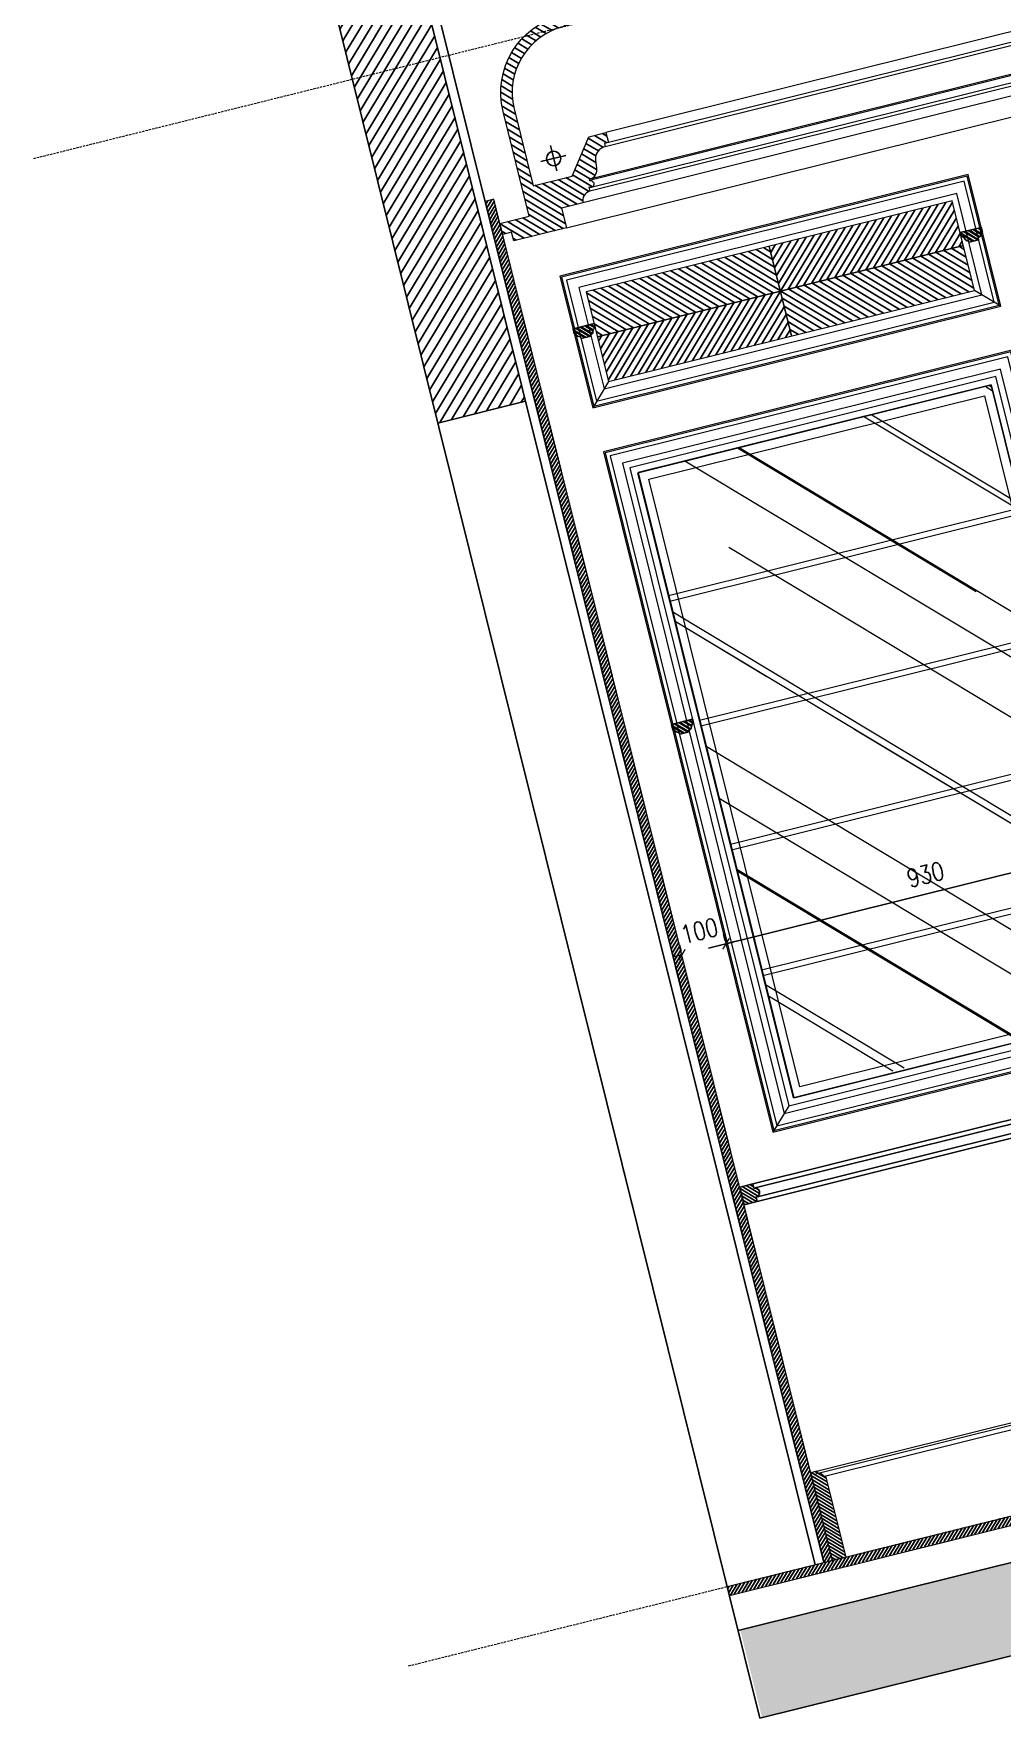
# Model space of a CAD drawing. Header units: inches. Extents: x 252212 to 296477, y 417293 to 492071.
# Drawn here: x 265758 to 267899, y 471504 to 475227 of the extents above; entities that cross this region are included whole.
import ezdxf

# ---------------------------------------------------------------- set-up
doc = ezdxf.new("R2010")
doc.units = ezdxf.units.IN
doc.header["$MEASUREMENT"] = 0
doc.linetypes.add('DASHED', pattern=[0.75, 0.5, -0.25])
doc.linetypes.add('HIDDEN', pattern=[0.375, 0.25, -0.125])
for name, color, linetype in [('8', 8, 'Continuous'), ('A-Hidden', 8, 'HIDDEN'), ('gypsum', 31, 'Continuous'), ('Layer1', 1, 'Continuous'), ('Layer2', 2, 'Continuous'), ('Layer3', 7, 'Continuous'), ('Layer6', 6, 'Continuous'), ('Layer7', 8, 'Continuous'), ('LIGHT', 130, 'Continuous'), ('MARBLE HATCH', 251, 'Continuous'), ('TEXT 2', 1, 'Continuous'), ('WOOD LINES', 35, 'Continuous')]:
    doc.layers.add(name, color=color, linetype=linetype)
for name, color, linetype, lineweight in [('A-Dim-ID', 9, 'Continuous', 20), ('CQ Marble', 6, 'Continuous', 0), ('Glass', 4, 'Continuous', 0), ('GRC', 41, 'Continuous', 0), ('Marble', 6, 'Continuous', 0)]:
    doc.layers.add(name, color=color, linetype=linetype, lineweight=lineweight)
doc.styles.add('ST9', font='romans.shx', dxfattribs={"width": 0.8})
doc.dimstyles.new('DIM-20', dxfattribs={"dimscale": 1000, "dimtxt": 0.044, "dimasz": 0.035, "dimexe": 0.022, "dimexo": 0.022, "dimgap": 0.022, "dimtad": 1, "dimdec": 0, "dimzin": 0, "dimdsep": 46, "dimtxsty": 'ST9', "dimblk1": 'ARCHTICK', "dimblk2": 'ARCHTICK', "dimsah": 1, "dimcen": 0.08800000000000001, "dimdle": 0.04, "dimclrd": 256, "dimclre": 256, "dimclrt": 3, "dimadec": 0, "dimazin": 0, "dimtfac": 1, "dimtdec": 0, "dimtix": 1, "dimtofl": 0, "dimtmove": 1, "dimatfit": 3, "dimldrblk": 'CLOSED', "dimfxl": 1, "dimtolj": 1, "dimtzin": 0, "dimarcsym": 0})
pattern_1 = [(148.9714232829857, (254227.2150589791, 418141.640401055), (-6.443319121378967, -10.71137893550929), [])]
pattern_2 = [(58.97142328298568, (254227.2150589791, 418141.640401055), (-10.71137893550929, 6.443319121378966), [])]

# ---------------------------------------------------------------- blocks, each defined once
blk = doc.blocks.new('GF-11_SEC B')
at = {"layer": 'Layer7', "ltscale": 300}
h = blk.add_hatch(dxfattribs=at)
h.set_pattern_fill('AR-CONC', color=256, scale=10, style=0)
h.set_pattern_definition([(130, (22218.07077356131, 5882.543986641489), (-71.72601826007534, -6.27521349825951), [7.5, -82.5]), (185, (22218.07077356131, 5882.543986641489), (13.8751333613, 75.21921337000119), [6, -66]), (79.5486, (22212.09360556132, 5882.021052641487), (-57.85093817140214, 68.94395420609536), [6.374018999999998, -70.11421119999997]), (133.8157999999999, (22218.07077356131, 5902.543986641489), (-106.7241048625644, -16.5519014329018), [11.24999999999998, -123.7499999999999]), (83.3644, (22209.17709906132, 5901.164655941489), (-93.46627055487032, 97.41178709004416), [9.561028799999992, -105.1712999999999]), (188.8158, (22218.07077356131, 5902.543986641489), (-93.46619451336271, 97.41186009253248), [8.999999999999998, -98.99999999999999]), (159, (22208.07077356131, 5897.543986641489), (-59.69070521184615, -40.26188906653388), [7.5, -82.5]), (214, (22208.07077356131, 5897.543986641489), (-24.33153319215817, 72.5150045046853), [5.999999999999999, -65.99999999999999]), (108.5485999999999, (22203.09655026131, 5894.188826041489), (-84.02226285814899, 32.25304967099524), [6.374018999999998, -70.11421119999999]), (142.5, (22218.07077356131, 5882.543986641489), (-1.215985531729064, 33.28938538313115), [0, -65.19999999999999, 0, -67, 0, -66.25]), (172.5, (22218.07077356131, 5882.543986641489), (-26.30695374421486, 39.44117118823604), [0, -38.2, 0, -63.7, 0, -25.25]), (212.5, (22240.37077356131, 5882.543986641489), (-53.3822436172409, -2.255487173437975), [0, -25, 0, -77.99999999999999, 0, -103.5]), (222.5, (22250.37077356132, 5882.543986641489), (-58.31861693423861, 10.01049823323177), [0, -32.5, 0, -51.79999999999999, 0, -73.5])])
h.paths.add_polyline_path([(18072.8079746741, 2028.184395076765), (18072.80797467427, 1778.184395076707), (22068.07078835386, 1778.184395076765), (22068.0707883538, 2028.184395076765)])
h.paths.add_polyline_path([(18072.80797467427, -2471.815604923293), (18072.80797467427, -2671.815604923293), (22068.07078835391, -2671.815604923293), (22068.07078835391, -2471.815604923235)])
at = {"layer": 'Layer7'}
h = blk.add_hatch(dxfattribs=at)
h.set_pattern_fill('ANSI31,_O', color=8, scale=150)
h.set_pattern_definition([(135, (32041.4892508647, -51.14820939715719), (13.25825214724776, 13.25825214724776), [])])
h.paths.add_polyline_path([(22072.8265010569, 1778.184395076649), (21872.82648626436, 1778.184395076649), (21872.8264862643, 278.1843950767652), (22072.8265010569, 278.184395076707)])
at = {"layer": 'CQ Marble'}
for p, q in [((22072.82650105678, -2371.815604942618), (18422.80869193404, -2371.815604942676)), ((22072.82650105678, -2391.815604923409), (18422.80869193398, -2391.815604923468))]:
    blk.add_line(p, q, dxfattribs=at)
at = {"layer": 'Layer1'}
blk.add_line((21852.82648626436, 1778.184395076765), (21852.8264862643, -2371.815604923235), dxfattribs=at)
at = {"layer": 'Layer3'}
for p, q in [((22072.82650105684, 2028.184395076823), (22072.8265010569, -2671.815604923293)), ((21872.82648626436, 1778.184395076649), (21872.82648626436, -2371.815604923351)), ((22072.8265010569, 278.184395076707), (21872.8264862643, 278.1843950767652, -2.271116000002334e-09)), ((22072.82650105678, -2471.815604923351), (18072.80797467427, -2471.815604923293)), ((22072.82650105684, -2671.815604923293), (18072.80797467427, -2671.815604923293))]:
    blk.add_line(p, q, dxfattribs=at)
blk = doc.blocks.new('L1')
at = {"layer": 'LIGHT', "elevation": 3.648573589799419e-06}
for points in [[(-58.16092766117072, 76.66339870879892), (-58.16092766117072, 19.49658948095748)], [(-58.16092766122892, 76.66339870856609), (-58.16092766128713, 19.49658948078286)], [(-29.19216362002771, 47.41520166554255), (-85.49162586161401, 47.41520166554255)], [(-29.19216362008592, 47.41520166536793), (-85.49162586173043, 47.41520166536793)]]:
    blk.add_lwpolyline(points, dxfattribs=at)
at = {"layer": 'LIGHT'}
for centre, radius in [((-58.16092766122892, 47.41520166560076, 3.648573589799419e-06), 15.87653305614366), ((-58.16092766128713, 47.41520166542614, 3.648573589799419e-06), 15.87653305614367)]:
    blk.add_circle(centre, radius, dxfattribs=at)
blk = doc.blocks.new('SECTION A AND B CEILING')
at = {"layer": '8'}
h = blk.add_hatch(dxfattribs=at)
h.set_pattern_fill('ANSI31', color=256, scale=100, style=0)
h.set_pattern_definition([(45, (0, 0), (-8.838834764831843, 8.838834764831843), [])])
edge = h.paths.add_edge_path()
edge.add_line((113691.1493651548, 11126.91300424462), (116053.4967238371, 11126.91300424463))
edge.add_arc((116053.4967238372, 10976.91300424462), 149.9999999999282, -1.1937117960769683e-12, 90.0000000000203, ccw=False)
edge.add_line((116203.4967238371, 10976.91300424468), (116203.496723837, 10801.91300424278))
edge.add_line((116203.496723837, 10801.9130042427), (116114.9967238365, 10801.91300424276))
edge.add_line((116114.9967238365, 10801.91300424282), (116058.3903619259, 10876.91300424282))
edge.add_line((116058.3903619258, 10876.91300424293), (116019.3185105588, 10876.91300424475))
edge.add_line((116019.3185105589, 10876.91300424468), (116019.3185105587, 10854.41300424285))
edge.add_line((116019.3185105587, 10854.41300424282), (116028.3185105587, 10854.41300424279))
edge.add_line((116028.3185105588, 10854.41300424282), (116028.3185105588, 10846.91300424279))
edge.add_arc((116029.2070495836, 10818.97687920788), 27.95025194104063, 29.519025341437327, 91.82174081902218, ccw=False)
edge.add_arc((116021.0670750178, 10817.33650202246), 35.93479784850182, 6.527251481805308, 25.396680804794073, ccw=False)
edge.add_arc((115725.4759079433, 10783.27314875694), 333.482178663346, 4.751447810958609, 6.5686573676051125, ccw=False)
edge.add_arc((116110.9731967425, 10816.63756155031), 53.47024035356978, 186.1635720953731, 202.8448179783845)
edge.add_arc((116077.9926322007, 10803.74599041138), 18.09530210372783, -154.2285071236143, -83.16902979887092)
edge.add_line((116080.1448997484, 10785.77914030827), (116080.1448997484, 10782.77914030826))
edge.add_arc((116080.1448997484, 10774.97963166016), 7.79950864814153, 89.999999999499, 308.4673023854108)
edge.add_line((116084.9967238364, 10768.87290273432), (116084.9967238365, 10759.87290273446))
edge.add_arc((116084.9967238365, 10738.87290273444), 21.00000000006958, 5.491074261954054e-11, 90.0000000000548, ccw=False)
edge.add_line((116105.9967238365, 10738.87290273438), (116154.9967238364, 10738.8729027344))
edge.add_line((116154.9967238365, 10738.87290273444), (116154.9967238366, 10693.87376103482))
edge.add_line((116154.9967238365, 10693.8737610348), (116275.0047884419, 10693.87382241754))
edge.add_line((116275.0047884419, 10693.87382241758), (116275.0047769621, 10713.87383389736))
edge.add_line((116275.0047769622, 10713.87383389735), (116295.0047383233, 10713.87383389743))
edge.add_line((116295.0047383234, 10713.87383389735), (116295.0047289171, 10738.87385082859))
edge.add_line((116295.004728917, 10738.87385082868), (116228.4967302596, 10738.87384837997))
edge.add_line((116228.4967302596, 10738.87384837994), (116228.4967238369, 10976.91300424466))
edge.add_arc((116053.496723837, 10976.91300424479), 174.999999999982, -2.661488157448671e-11, 89.99999999996881)
edge.add_line((116053.496723837, 11151.91300424474), (113691.1493651548, 11151.91300424462))
edge.add_line((113691.1493651548, 11151.91300424456), (113166.4938635723, 11151.91300387654))
edge.add_arc((113166.4938635723, 10976.91300387651), 175.0000000000809, 90.00000000000107, 180.0000000000011)
edge.add_line((112991.4938635722, 10976.91300387646), (112991.4938571496, 10738.87384801183))
edge.add_line((112991.4938571496, 10738.87384801178), (112924.9862361397, 10738.87385046039))
edge.add_line((112924.9862361396, 10738.87385046046), (112924.9862267333, 10713.87383352914))
edge.add_line((112924.9862267333, 10713.87383352919), (112944.9861880946, 10713.87383352931))
edge.add_line((112944.9861880946, 10713.87383352924), (112944.9861766146, 10693.87382204939))
edge.add_line((112944.9861766146, 10693.8738220493), (113064.9938635729, 10693.87376066643))
edge.add_line((113064.9938635729, 10693.87376066647), (113064.9938635729, 10738.87290236624))
edge.add_line((113064.9938635729, 10738.87290236627), (113113.9938635728, 10738.87290236617))
edge.add_arc((113134.9938635728, 10738.87290236616), 20.99999999999904, 90.00000000017059, 180.0000000001706, ccw=False)
edge.add_line((113134.9938635728, 10759.87290236616), (113134.9938635728, 10768.87290236603))
edge.add_arc((113139.8456876609, 10774.97963129182), 7.799508648237652, -128.4673023860859, 90.0000000005354)
edge.add_line((113139.8456876609, 10782.77913993999), (113139.8456876609, 10785.77913994001))
edge.add_arc((113141.9979552086, 10803.74599004327), 18.0953021037371, -96.83097020117899, -25.77149287642497)
edge.add_arc((113109.0173906665, 10816.63756118226), 53.47024035371815, -22.84481797846451, -6.163572095457504)
edge.add_arc((113494.5146794609, 10783.27314839012), 333.4821786582708, 173.4313426325419, 175.2485521891882, ccw=False)
edge.add_arc((113198.9235123915, 10817.33650165389), 35.93479784879082, 154.6033191948509, 173.4727485178063, ccw=False)
edge.add_arc((113190.7835378258, 10818.97687883966), 27.95025194105067, 88.17825918117433, 150.4809746587671, ccw=False)
edge.add_line((113191.6720768505, 10846.91300387471), (113191.6720768506, 10854.41300387462))
edge.add_line((113191.6720768505, 10854.41300387459), (113200.6720768505, 10854.41300387461))
edge.add_line((113200.6720768506, 10854.41300387448), (113200.6720768506, 10876.91300387634))
edge.add_line((113200.6720768505, 10876.91300387646), (113161.6002254834, 10876.9130038746))
edge.add_line((113161.6002254835, 10876.91300387459), (113104.9938635727, 10801.91300387463))
edge.add_line((113104.9938635727, 10801.91300387454), (113016.4938635721, 10801.91300387445))
edge.add_line((113016.4938635721, 10801.91300387459), (113016.4938635722, 10976.91300387655))
edge.add_arc((113166.4938635721, 10976.91300387646), 149.9999999999422, 89.99999999997732, 179.9999999999988, ccw=False)
edge.add_line((113166.4938635723, 11126.91300387646), (113691.1493651549, 11126.91300424462))
at = {"layer": 'gypsum', "lineweight": 0, "ltscale": 5}
blk.add_lwpolyline([(113691.1493651548, 11126.91300424462), (116053.4967238371, 11126.91300424456, -0.4142135623730951), (116203.4967238371, 10976.91300424468), (116203.496723837, 10801.9130042427), (116203.496723837, 10801.9130042427), (116114.9967238365, 10801.91300424282), (116058.3903619258, 10876.91300424293), (116019.3185105589, 10876.91300424468), (116019.3185105587, 10854.41300424282), (116028.3185105588, 10854.41300424282), (116028.3185105587, 10846.9130042427, -0.2787474963378631), (116053.5291390311, 10832.74831880128, -0.0825199636140567), (116056.7689399372, 10821.421417896, -0.0079292386621575), (116057.812044984, 10810.89660804253, 0.0729144724568156), (116061.697175589, 10795.8784589023, 0.3203886580188107), (116080.1448997484, 10785.77914030827), (116080.1448997485, 10782.77914030827, 1.40801218203971), (116084.9967238364, 10768.87290273432), (116084.9967238364, 10759.87290273438, -0.414213562373118), (116105.9967238365, 10738.87290273438), (116154.9967238365, 10738.87290273444), (116154.9967238365, 10693.8737610348), (116275.0047884419, 10693.87382241758), (116275.0047769622, 10713.87383389735), (116295.0047383234, 10713.87383389735), (116295.004728917, 10738.87385082868), (116228.4967302596, 10738.87384837994), (116228.4967238369, 10976.91300424468, 0.4142135623730951), (116053.496723837, 11151.91300424474), (113691.1493651548, 11151.91300424456), (113166.4938635723, 11151.91300387646, 0.4142135623730951), (112991.4938635722, 10976.91300387646), (112991.4938571496, 10738.87384801178), (112924.9862361396, 10738.87385046046), (112924.9862267333, 10713.87383352919), (112944.9861880946, 10713.87383352924), (112944.9861766146, 10693.8738220493), (113064.9938635729, 10693.87376066647), (113064.9938635729, 10738.87290236627), (113113.9938635729, 10738.8729023661, -0.414213562373118), (113134.9938635728, 10759.87290236616), (113134.9938635729, 10768.8729023661, 1.40801218203971), (113139.8456876609, 10782.77913993999), (113139.8456876608, 10785.77913994016, 0.3203886580188107), (113158.2934118203, 10795.87845853402, 0.0729144724568156), (113162.1785424252, 10810.89660767454, -0.0079292386621575), (113163.2216474719, 10821.42141752772, -0.0825199636140567), (113166.4614483784, 10832.748318433, -0.2787474963378631), (113191.6720768505, 10846.91300387471), (113191.6720768505, 10854.41300387459), (113200.6720768506, 10854.41300387448), (113200.6720768505, 10876.91300387646), (113161.6002254835, 10876.91300387459), (113104.9938635727, 10801.91300387454), (113016.4938635721, 10801.91300387459), (113016.4938635721, 10801.91300387459), (113016.4938635723, 10976.91300387651, -0.4142135623730951), (113166.4938635723, 11126.91300387646)], format="xyb", close=True, dxfattribs=at)
at = {"xscale": -1, "rotation": 359.9999999999999}
blk.add_blockref('L1', (113016.4938635724, 10801.91300387459), dxfattribs=at)
at = {"rotation": 359.9999999999782}
blk.add_blockref('L1', (116203.3529837586, 10801.91300387407), dxfattribs=at)
blk = doc.blocks.new('_ARCHTICK')
at = {"color": 0, "linetype": 'ByBlock', "const_width": 0.15}
blk.add_lwpolyline([(-0.5, -0.5), (0.5, 0.5)], dxfattribs=at)
blk = doc.blocks.new('*D131')
at = {"layer": 'A-Dim-ID', "lineweight": -2, "transparency": 16777216}
for p, q in [((267286.1118818015, 473223.3648912476), (267282.6626327177, 473237.2285269822)), ((267287.9742670229, 473215.8793691299), (267307.3825923433, 473220.7081275892)), ((267190.518008933, 473191.6324172214), (267171.1096836126, 473186.8036587621)), ((267188.6556237118, 473199.1179393386), (267185.2063746278, 473212.9815750738))]:
    blk.add_line(p, q, dxfattribs=at)
at = {"layer": 'Defpoints', "color": 0, "transparency": 16777216}
for p in [(267287.9742670229, 473215.8793691299), (267291.4235161068, 473202.0157333952, -5.760113991500458e-05), (267193.967258017, 473177.7687814862, -5.760113991500458e-05)]:
    blk.add_point(p, dxfattribs=at)
at = {"layer": 'A-Dim-ID', "lineweight": -2, "transparency": 16777216, "xscale": 20, "yscale": 20, "zscale": 20}
for p, rotation in [((267287.9742670229, 473215.8793691299), 193.9714232829857), ((267190.518008933, 473191.6324172214), 13.9714232829857)]:
    blk.add_blockref('_ARCHTICK', p, dxfattribs=dict(at, rotation=rotation))
at = {"layer": 'A-Dim-ID', "color": 3, "transparency": 16777216, "insert": (267229.1057452133, 473244.5133763485), "char_height": 40, "attachment_point": 5, "rotation": 13.97142328298572, "style": 'ST9'}
blk.add_mtext('\\A1;100', dxfattribs=at)
blk = doc.blocks.new('_CLOSED')
at = {"color": 0, "linetype": 'ByBlock'}
for p, q in [((-1, 0.1666666666666666), (0, 0)), ((-1, 0.1666666666666666), (-1, -0.1666666666666666)), ((0, 0), (-1, -0.1666666666666666)), ((0, 0), (-1, 0))]:
    blk.add_line(p, q, dxfattribs=at)
blk = doc.blocks.new('*D132')
at = {"layer": 'A-Dim-ID', "lineweight": -2, "transparency": 16777216}
for p, q in [((267249.1576163823, 473206.2218522111), (268228.9800439585, 473450.0000122378)), ((268191.6007677366, 473434.5652276092), (268184.8517590125, 473461.6916531716)), ((267285.7777737917, 473224.7077782453), (267282.6626327178, 473237.2285269822))]:
    blk.add_line(p, q, dxfattribs=at)
at = {"layer": 'Defpoints', "color": 0, "transparency": 16777216}
for p in [(268190.1633933178, 473440.3424953191), (268196.9124020418, 473413.2160697568, -5.760113991500458e-05), (267291.089408097, 473203.3586203929, -5.760113991500458e-05)]:
    blk.add_point(p, dxfattribs=at)
at = {"layer": 'A-Dim-ID', "lineweight": -2, "transparency": 16777216, "xscale": 20, "yscale": 20, "zscale": 20}
for p, rotation in [((268190.1633933178, 473440.3424953191), 13.9714232829857), ((267287.9742670231, 473215.8793691298), 193.9714232829857)]:
    blk.add_blockref('_ARCHTICK', p, dxfattribs=dict(at, rotation=rotation))
at = {"layer": 'A-Dim-ID', "color": 3, "transparency": 16777216, "insert": (267728.9284374058, 473368.8684153973), "char_height": 40, "attachment_point": 5, "rotation": 13.97142328298572, "style": 'ST9'}
blk.add_mtext('\\A1;930', dxfattribs=at)

msp = doc.modelspace()

# ---------------------------------------------------------------- hatches: boundary and pattern name
at = {"layer": '8'}
h = msp.add_hatch(dxfattribs=at)
h.set_pattern_fill('ANSI31', color=256, scale=50, angle=13.97142328298568, style=0)
h.set_pattern_definition([(148.9714232829857, (286336.4700380499, 484771.8519320756), (3.221659560689482, 5.355689467754647), [])])
edge = h.paths.add_edge_path()
edge.add_line((267349.8223639134, 472675.5927836596), (267347.4079846839, 472685.2969463198))
edge.add_line((267347.4079846839, 472685.2969463198), (267318.2954966543, 472678.0538086186))
edge.add_line((267318.2954966543, 472678.0538086186), (267327.9530136826, 472639.2371577462))
edge.add_line((267327.9530136826, 472639.2371577462), (267357.0655016631, 472646.4802954353))
edge.add_line((267357.0655016631, 472646.4802954353), (267354.6511223728, 472656.1844583393))
edge.add_arc((267352.3006609771, 472665.850171888), 9.947395999813782, 283.6676238623921, 374.2752227042051)
edge.add_arc((267352.1369089762, 472665.7226565995), 10.13787586382441, 14.74544553243339, 103.1974010334805)
at = {"layer": 'Glass', "lineweight": 0}
h = msp.add_hatch(dxfattribs=at)
h.set_pattern_fill('AR-RROOF', color=256, scale=300, angle=58.97142328298568)
h.set_pattern_definition([(148.9714232829857, (291611.9351397812, 475349.5095498757), (-410.9211488817957, 597.2803440610326), [4500, -600, 1500, -300]), (148.9714232829857, (291347.3477536162, 475683.7168434562), (462.7438408066397, 187.2675567083616), [900, -99, 1800, -225]), (148.9714232829857, (291614.8423026309, 475645.3415096165), (-1233.171519679786, 976.3651996310846), [2400, -420, 1200, -300])])
h.paths.add_polyline_path([(267436.3263063895, 472880.5417410096), (267093.8171707436, 474257.1955482233), (267874.3374741255, 474448.811233565), (268216.8466097713, 473072.1574263516)])
at = {"layer": 'Layer7'}
h = msp.add_hatch(dxfattribs=at)
h.set_pattern_fill('ANSI31', color=256, scale=50, angle=13.97142328298568, style=0)
h.set_pattern_definition([(58.97142328298569, (263322.8597839607, 473252.2052574802), (-5.355689467754646, 3.221659560689482), [])])
h.paths.add_polyline_path([(267504.1094058947, 471848.3712239904), (267523.5177312151, 471853.1999824498), (266775.0601700101, 474861.4904071432), (266755.6518446898, 474856.6616486839)])
h = msp.add_hatch(dxfattribs=at)
h.set_pattern_fill('ANSI31', color=256, scale=50, style=0)
h.set_pattern_definition([(58.97142328298568, (251864.5371678549, 417553.8101444453), (-5.355689467754647, 3.221659560689483), [])])
h.paths.add_polyline_path([(267290.6178130159, 471795.2548773664), (270832.6544662465, 472676.5075959917), (270837.4832247012, 472657.0992706899), (267295.4465714706, 471775.8465520646)])
h = msp.add_hatch(dxfattribs=at)
h.set_pattern_fill('ANSI31', color=256, scale=50, angle=13.97142328298568, style=0)
h.set_pattern_definition([(148.9714232829857, (329670.6845148525, 504690.6908904536), (3.221659560689482, 5.355689467754646), [])])
edge = h.paths.add_edge_path()
edge.add_line((267475.2291571251, 472047.2830292656), (267489.7854011154, 472050.9045981101))
edge.add_line((267489.7854011154, 472050.9045981101), (267490.9925907301, 472046.0525167799))
edge.add_arc((267493.4069699597, 472036.3483541197), 10.00000000002447, 13.971423283100819, 103.97142328253398, ccw=False)
edge.add_line((267503.11113262, 472038.7627333494), (267507.9632139502, 472039.9699229643))
edge.add_line((267507.9632139502, 472039.9699229643), (267552.6292296991, 471860.4429137508))
edge.add_line((267552.6292296991, 471860.4429137508), (267523.5167417184, 471853.1997760619))
edge.add_line((267523.5167417184, 471853.1997760619), (267475.2291571251, 472047.2830292655))
at = {"layer": 'MARBLE HATCH', "lineweight": 0}
h = msp.add_hatch(dxfattribs=at)
h.set_pattern_fill('ANSI32', color=256, scale=20, angle=103.9714232829857)
h.set_pattern_definition([(148.9714232829857, (395603.2572440523, 471018.7667037306), (-3.865991472827379, -6.426827361305575), []), (148.9714232829857, (395602.4036320909, 471022.1976433363), (-3.865991472827379, -6.426827361305575), [])])
edge = h.paths.add_edge_path()
edge.add_arc((267843.1818964406, 474785.2699391257), 9.00000000000091, -31.02857671246007, 13.97142328402824)
edge.add_line((267851.9156428347, 474787.4428804325), (267854.8268916328, 474788.1671942014))
edge.add_line((267854.8268916328, 474788.1671942014), (267852.0503555186, 474799.3269812606))
edge.add_line((267852.0503555186, 474799.3269812607), (267805.4703747497, 474787.7379609583))
edge.add_line((267805.4703747497, 474787.7379609583), (267807.5716588851, 474779.2922276637))
edge.add_arc((267808.1126433327, 474779.4204360818), 0.5559690378092007, 193.3326061861338, 281.3173399390256)
edge.add_arc((267808.0267228762, 474770.4943395285), 8.38320698518358, 23.54011061239339, 88.66696091070912, ccw=False)
edge.add_arc((267821.8624985945, 474776.3787917791), 6.652654768867354, 202.4106704151721, 286.8608443149576)
edge.add_line((267823.7920894251, 474770.0121211656), (267824.4711335834, 474767.2828254175))
edge.add_arc((267825.0169927331, 474767.4186342492), 0.5625000000000001, 193.9714232829832, 283.9714232829832)
edge.add_line((267825.1528015648, 474766.8727750995), (267845.895449251, 474772.033510703))
edge.add_arc((267845.7596404193, 474772.5793698526), 0.5625000000000001, -76.02857671701686, 13.97142328298314)
edge.add_line((267846.305499569, 474772.7151786842), (267845.3548377473, 474776.5361927317))
edge.add_arc((267838.1521565458, 474792.0743374847), 17.12637027672544, -65.12999731569413, -41.92715611628324)
h = msp.add_hatch(dxfattribs=at)
h.set_pattern_fill('ANSI32', color=256, scale=20, angle=103.9714232829857)
h.set_pattern_definition([(148.9714232829857, (395569.0118927207, 471010.2465192823), (-3.865991472827379, -6.426827361305575), []), (148.9714232829857, (395568.1582807593, 471013.6774588879), (-3.865991472827379, -6.426827361305575), [])])
edge = h.paths.add_edge_path()
edge.add_arc((266964.2827603141, 474566.6013239803), 9.00000000000091, 553.971423281938, 598.9714232784264, ccw=False)
edge.add_line((266955.54901392, 474564.4283826739), (266952.6377651219, 474563.704068905))
edge.add_line((266952.6377651219, 474563.704068905), (266949.8612290078, 474574.8638559642))
edge.add_line((266949.8612290078, 474574.8638559641), (266996.4412097767, 474586.4528762665))
edge.add_line((266996.4412097767, 474586.4528762665), (266998.5424939121, 474578.007142972))
edge.add_arc((266998.0045026318, 474577.8669040569), 0.5559690378092007, 286.6255066269407, 374.61024037983253, ccw=False)
edge.add_arc((267002.263090811, 474570.021713892), 8.38320698518358, 479.2758856552571, 544.4027359535728)
edge.add_arc((266987.2829537924, 474568.7368158717), 6.652654768867354, 281.0820022510087, 365.5321761507942, ccw=False)
edge.add_line((266988.5616852696, 474562.2082125538), (266989.2407294279, 474559.4789168056))
edge.add_arc((266988.6948702782, 474559.343107974), 0.5625000000000001, 283.97142328298315, 373.97142328298315, ccw=False)
edge.add_line((266988.83067911, 474558.7972488244), (266968.0880314238, 474553.636513221))
edge.add_arc((266967.9522225921, 474554.1823723706), 0.5625000000000001, 553.9714232829832, 643.9714232829832, ccw=False)
edge.add_line((266967.4063634424, 474554.0465635389), (266966.4557016207, 474557.8675775864))
edge.add_arc((266965.5376333484, 474574.9693233891), 17.12637027672544, 609.8700026822495, 633.0728438816604, ccw=False)
h = msp.add_hatch(dxfattribs=at)
h.set_pattern_fill('ANSI32', color=256, scale=20, angle=103.9714232829857)
h.set_pattern_definition([(148.9714232829857, (395786.4922876724, 470136.1232241174), (-3.865991472827379, -6.426827361305575), []), (148.9714232829857, (395785.6386757109, 470139.5541637231), (-3.865991472827379, -6.426827361305575), [])])
edge = h.paths.add_edge_path()
edge.add_arc((267181.7631552656, 473692.4780288148), 9.000000000000908, 553.9714232819616, 598.97142327845, ccw=False)
edge.add_line((267173.0294088714, 473690.3050875083), (267170.1181600734, 473689.5807737394))
edge.add_line((267170.1181600734, 473689.5807737394), (267167.3416239592, 473700.7405607986))
edge.add_line((267167.3416239593, 473700.7405607986), (267213.9216047282, 473712.329581101))
edge.add_line((267213.9216047281, 473712.329581101), (267216.0228888635, 473703.8838478064))
edge.add_arc((267215.4848975833, 473703.7436088914), 0.5559690378092006, 286.62550662696424, 374.61024037985607, ccw=False)
edge.add_arc((267219.7434857625, 473695.8984187265), 8.383206985183579, 479.2758856552808, 544.4027359535964)
edge.add_arc((267204.7633487439, 473694.6135207062), 6.652654768867352, 281.08200225103224, 365.53217615081775, ccw=False)
edge.add_line((267206.0420802211, 473688.0849173883), (267206.7211243794, 473685.3556216402))
edge.add_arc((267206.1752652297, 473685.2198128085), 0.5625, 283.9714232830067, 373.9714232830067, ccw=False)
edge.add_line((267206.3110740614, 473684.6739536587), (267185.5684263753, 473679.5132180553))
edge.add_arc((267185.4326175436, 473680.059077205), 0.5625, 553.9714232830067, 643.9714232830067, ccw=False)
edge.add_line((267184.886758394, 473679.9232683734), (267183.9360965723, 473683.7442824209))
edge.add_arc((267183.0180282999, 473700.8460282236), 17.12637027672543, 609.870002682273, 633.0728438816839, ccw=False)
at = {"layer": 'WOOD LINES'}
h = msp.add_hatch(dxfattribs=at)
h.set_pattern_fill('ANSI31', color=256, scale=100, style=0)
h.set_pattern_definition(pattern_2)
h.paths.add_polyline_path([(267383.49595305, 474757.2720990698), (267788.0105255133, 474857.9146346858), (267812.6392587936, 474758.9238750889), (267408.1246861485, 474658.2813347278)])
h = msp.add_hatch(dxfattribs=at)
h.set_pattern_fill('ANSI31', color=256, scale=100, angle=90, style=0)
h.set_pattern_definition(pattern_1)
h.paths.add_polyline_path([(266978.9813805933, 474656.6295634556), (267383.49595305, 474757.2720990699), (267408.1246861486, 474658.2813347278), (267003.610116076, 474557.6387950068)])
h = msp.add_hatch(dxfattribs=at)
h.set_pattern_fill('ANSI31', color=256, scale=100, angle=90, style=0)
h.set_pattern_definition(pattern_1)
h.paths.add_polyline_path([(267408.1246861485, 474658.2813347278), (267812.6392588, 474758.9238750905), (267837.2679920803, 474659.9331154937), (267432.7534170446, 474559.2905792378)])
h = msp.add_hatch(dxfattribs=at)
h.set_pattern_fill('ANSI31', color=256, scale=100, style=0)
h.set_pattern_definition(pattern_2)
h.paths.add_polyline_path([(267003.6101160822, 474557.6387950083), (267408.1246861486, 474658.2813347278), (267432.7534170448, 474559.2905792378), (267028.2388471602, 474458.6480442635)])

# ---------------------------------------------------------------- linework, layer by layer
at = {"layer": '8', "color": 6, "lineweight": 0, "ltscale": 5}
for p, q in [((267484.6972395912, 472049.6386721429, -5.713051952758471e-05), (270740.6981403579, 472859.7261801392, -5.713051952758471e-05)), ((267502.8750525148, 472038.7039966399, -5.713051952758471e-05), (270724.9120800114, 472840.3413505059, -5.713051952758471e-05))]:
    msp.add_line(p, q, dxfattribs=at)
at = {"layer": '8', "color": 8, "lineweight": 0, "ltscale": 5}
msp.add_line((267485.9044292949, 472044.7865904554, -5.713051952758471e-05), (270732.2018634421, 472852.4598923958, -5.713051952758471e-05), dxfattribs=at)
at = {"layer": '8', "color": 6, "lineweight": 0, "ltscale": 5, "elevation": -5.713051952758471e-05}
msp.add_lwpolyline([(267504.1094058947, 471848.3712239904), (267523.5177312151, 471853.1999824498), (266775.0601700101, 474861.4904071432), (266755.6518446898, 474856.6616486839)], close=True, dxfattribs=at)
msp.add_lwpolyline([(267475.2291571251, 472047.2830292656), (267489.7854011154, 472050.9045981101), (267490.9925907301, 472046.0525167799, -0.4142135623705378), (267503.11113262, 472038.7627333494), (267507.9632139502, 472039.9699229643), (267552.6292296991, 471860.4429137508), (267523.5167417184, 471853.1997760619), (267475.2291571251, 472047.2830292655)], format="xyb", dxfattribs=at)
at = {"layer": 'A-Hidden', "linetype": 'DASHED', "lineweight": 0, "ltscale": 10}
for p, q in [((265757.5769160406, 474951.534349593, 0.001422925892541478), (272429.6034089659, 476611.5232377031, 0.0001177013647298984)), ((266586.4427578565, 471620.0573166487, -0.0002137997696212346), (273235.2755467737, 473274.2756504938, 0.0005624217394724315))]:
    msp.add_line(p, q, dxfattribs=at)
at = {"layer": 'Glass', "lineweight": 0, "elevation": -5.713051952758471e-05}
for points in [[(267093.2212000286, 474257.0472745944), (267873.7338251015, 474451.2374934165), (268217.4502608961, 473069.7311579792), (267436.9376358232, 472875.540939157)], [(267117.4582838083, 474242.4677077333), (267859.1542582404, 474427.0004096368), (268193.2131771164, 473084.3107248403), (267451.5172026843, 472899.7780229367)]]:
    msp.add_lwpolyline(points, close=True, dxfattribs=at)
at = {"layer": 'Glass', "lineweight": 0}
for points, elevation in [([(267941.4001755303, 474179.2647796713), (267160.8142068383, 473985.0563130822), (267163.7114619139, 473973.4113178901), (267944.2974306059, 474167.619784479), (267941.4001755303, 474179.2647796713)], 0.0003499334459460945), ([(268010.0505314703, 473903.3370328873), (267229.4645627783, 473709.1285662982), (267232.3618178539, 473697.4835711062), (268012.9477865459, 473891.692037695), (268010.0505314703, 473903.3370328873)], 0.0003499334459460945), ([(268078.1384156383, 473629.6700401346), (267297.5524469463, 473435.4615735455), (267300.4497020219, 473423.8165783535), (268081.0356707139, 473618.0250449423), (268078.1384156383, 473629.6700401346)], 0.0003518901773826729), ([(268147.3512433535, 473351.4815393213), (267366.7652746615, 473157.2730727322), (267369.6625297371, 473145.6280775401), (268150.2484984291, 473339.836544129), (268147.3512433535, 473351.4815393213)], 0.0003499334459460945)]:
    msp.add_lwpolyline(points, dxfattribs=dict(at, elevation=elevation))
at = {"layer": 'GRC'}
for p, q in [((269772.5953713058, 475692.842768714, -5.713051952758471e-05), (267022.542763694, 475008.6343392878, -5.713051952758471e-05)), ((269775.5034991609, 475662.6517376308, -5.713051952758471e-05), (267021.0521549892, 474977.348909999, -5.713051952758471e-05)), ((269771.9682093452, 475669.5008056046, -5.713051952758471e-05), (267027.9751169611, 474986.7999733007, -5.713051952758471e-05)), ((269839.5565117461, 475612.4989946065, -5.713051952758471e-05), (266986.2433308107, 474902.5995094732, -5.713051952758471e-05)), ((269838.8321979772, 475615.4102434047, -5.713051952758471e-05), (266989.6962079162, 474906.5500362842, -5.713051952758471e-05)), ((269890.0374347745, 475579.8138166257, -5.713051952758471e-05), (266971.7569310145, 474853.7505716393, -5.713051952758471e-05)), ((269849.7952351838, 475591.4418234021, -5.713051952758471e-05), (266987.0654762186, 474879.199509608, -5.713051952758471e-05)), ((269848.0309950975, 475598.5328688182, -5.713051952758471e-05), (266990.009525147, 474887.461969355, -5.713051952758471e-05)), ((266935.070031762, 474798.251965174, -5.713051952758471e-05), (269933.659069495, 475544.2958373591, -5.713051952758471e-05))]:
    msp.add_line(p, q, dxfattribs=at)
at = {"layer": 'Layer1', "ltscale": 1000, "elevation": -5.713051952758471e-05}
msp.add_lwpolyline([(267245.591737921, 472948.5524585709), (267245.5917379212, 472948.552458571), (267245.5917379214, 472948.5524585711)], close=True, dxfattribs=at)
at = {"layer": 'Layer2'}
for points, elevation in [([(267851.9156428347, 474787.4428804325), (267854.8268916328, 474788.1671942014), (267852.0503555186, 474799.3269812607), (267805.4703747497, 474787.7379609583), (267807.5716588852, 474779.2922276637, 0.4039487428654904), (267808.2217483133, 474778.8752776881, -0.2920740279980925), (267815.7122852487, 474773.8425167006, 0.3861194286995925), (267823.7920894251, 474770.0121211656), (267824.4711335835, 474767.2828254174, 0.4142135623730951), (267825.1528015648, 474766.8727750995), (267845.8954492509, 474772.0335107029, 0.4142135623730951), (267846.305499569, 474772.7151786842), (267845.3548377472, 474776.5361927318, 0.4142135623730951), (267851.9156428347, 474787.4428804325, -0.4142135623730951)], -5.718263347778463e-05), ([(266955.5490139199, 474564.4283826739), (266952.6377651219, 474563.704068905), (266949.8612290078, 474574.8638559641), (266996.4412097767, 474586.4528762665), (266998.5424939121, 474578.007142972, -0.4039487428654904), (266998.1635736907, 474577.3341771389, 0.2920740279980925), (266993.9046219349, 474569.3781632702, -0.3861194286995925), (266988.5616852696, 474562.2082125538), (266989.2407294279, 474559.4789168056, -0.4142135623730951), (266988.83067911, 474558.7972488244), (266968.0880314237, 474553.636513221, -0.4142135623730951), (266967.4063634424, 474554.0465635389), (266966.4557016207, 474557.8675775864, -0.4142135623730951), (266955.5490139199, 474564.4283826739, 0.4142135623730951)], -5.713051952758471e-05), ([(267173.0294088714, 473690.3050875083), (267170.1181600734, 473689.5807737394), (267167.3416239593, 473700.7405607986), (267213.9216047281, 473712.329581101), (267216.0228888636, 473703.8838478064, -0.4039487428654904), (267215.6439686422, 473703.2108819733, 0.2920740279980925), (267211.3850168863, 473695.2548681047, -0.3861194286995925), (267206.0420802211, 473688.0849173883), (267206.7211243794, 473685.3556216401, -0.4142135623730951), (267206.3110740614, 473684.6739536587), (267185.5684263753, 473679.5132180554, -0.4142135623730951), (267184.886758394, 473679.9232683734), (267183.9360965723, 473683.7442824208, -0.4142135623730951), (267173.0294088714, 473690.3050875083, 0.4142135623730951)], -5.713051952758471e-05)]:
    msp.add_lwpolyline(points, format="xyb", dxfattribs=dict(at, elevation=elevation))
at = {"layer": 'Layer6', "ltscale": 1000, "elevation": -5.713051952758471e-05}
msp.add_lwpolyline([(267349.8223639134, 472675.5927836596), (267347.4079846839, 472685.2969463198), (267318.2954966543, 472678.0538086186), (267327.9530136826, 472639.2371577462), (267357.0655016631, 472646.4802954353), (267354.6511223728, 472656.1844583393, 0.4173229997867656), (267361.9409058032, 472668.3030002291, 0.4063219941528472)], format="xyb", close=True, dxfattribs=at)
at = {"layer": 'Marble', "ltscale": 1000}
for p, q in [((267895.437004565, 474624.9421562076, -5.718263347778463e-05), (267837.2679898762, 474659.9331243664, -5.718263347778463e-05)), ((267028.2388493708, 474458.6480353923, -5.713051952758471e-05), (266993.2478807711, 474400.4790199704, -5.713051952758471e-05)), ((267426.598931074, 472857.5114025572, -5.713051952758471e-05), (267391.6079624743, 472799.3423871353, -5.713051952758471e-05))]:
    msp.add_line(p, q, dxfattribs=at)
at = {"layer": 'Marble', "ltscale": 1000, "elevation": -5.713051952758471e-05}
for points in [[(267823.0014919026, 474916.0836589787), (266920.8123681086, 474691.6205227415), (266993.2478807711, 474400.4790199704), (267895.437004565, 474624.9421562076)], [(267820.8145538954, 474912.4480914094), (266924.4479356321, 474689.433584762), (266995.4348187781, 474404.1145875397), (267891.8014370414, 474627.1290941871)], [(267814.2537488354, 474901.5414035985), (266935.3546233056, 474682.8727797847), (267001.9956238382, 474415.0212753507), (267880.8947493679, 474633.6898991645)], [(267797.8517323217, 474874.2746776485), (266962.621348912, 474666.4707634776), (267018.3976403518, 474442.2880013007), (267853.6280237616, 474650.0919154716)], [(267788.0105233028, 474857.9146435569), (266978.9813827975, 474656.6295545827), (267028.2388493707, 474458.6480353922), (267837.2679898762, 474659.9331243664)], [(267919.6594688031, 474527.584321874), (267017.4703450084, 474303.1211856363), (267391.6079624743, 472799.3423871353), (268293.7970862689, 473023.805523373)], [(267917.472530796, 474523.9487543048), (267021.105912532, 474300.9342476568), (267393.7949004814, 472802.9779547045), (268290.1615187454, 473025.9924613525)], [(267910.9117257358, 474513.0420664938), (267032.0126002054, 474294.3734426794), (267400.3557055414, 472813.8846425156), (268279.2548310719, 473032.5532663299)], [(267894.5097092222, 474485.7753405438), (267059.2793258117, 474277.9714263725), (267416.7577220551, 472841.1513684656), (268251.9881054655, 473048.9552826369)], [(267884.6685002032, 474469.4153064521), (267075.6393596972, 474268.1302174776), (267426.598931074, 472857.5114025571), (268235.62807158, 473058.7964915318)], [(267873.7338251045, 474451.2374934282), (267093.817172485, 474257.1955425208), (267437.5336061727, 472875.689215581), (268217.4502587923, 473069.7311664884)]]:
    msp.add_lwpolyline(points, close=True, dxfattribs=at)
at = {"layer": 'TEXT 2', "color": 8, "ltscale": 3000}
for p, q in [((270559.5037890936, 473484.4609407238, -5.713051952758471e-05), (267347.4079846839, 472685.2969463198, -5.713051952758471e-05)), ((270561.9181683233, 473474.7567780636, -5.713051952758471e-05), (267349.8223639134, 472675.5927836596, -5.713051952758471e-05)), ((267354.6511223728, 472656.1844583393, -5.713051952758471e-05), (270566.7469267827, 473455.3484527434, -5.713051952758471e-05)), ((267357.065501663, 472646.4802954354, -5.713051952758471e-05), (270569.1613060746, 473445.6442898323, -5.713051952758471e-05))]:
    msp.add_line(p, q, dxfattribs=at)
at = {"layer": 'WOOD LINES'}
for p, q in [((267812.6392587969, 474758.9238750893, -5.717857435909545e-05), (267003.6101160782, 474557.6387950113, -5.712646040889553e-05)), ((267383.4959530501, 474757.2720990698, -5.713051952758471e-05), (267432.7534170448, 474559.2905792377, -5.713051952758471e-05))]:
    msp.add_line(p, q, dxfattribs=at)

# ---------------------------------------------------------------- block references
at = {"xscale": -1, "rotation": 13.97142328298426}
msp.add_blockref('GF-11_SEC B', (288137.8014533326, 479426.1207048143, -5.713051952758471e-05), dxfattribs=at)
at = {"layer": 'gypsum', "color": 0, "xscale": -1, "rotation": 13.97142328298426}
msp.add_blockref('SECTION A AND B CEILING', (382235.6749012491, 492464.9640718973, -5.713051952758471e-05), dxfattribs=at)

# ---------------------------------------------------------------- dimensions: what is measured, and where the dimension line sits
at = {"layer": 'A-Dim-ID'}
for base, p1, p2, picture, middle in [((268190.1633933178, 473440.3424953191, 4.706203874198748e-07), (267291.089408097, 473203.358620393, -5.713051952758471e-05), (268196.9124020418, 473413.2160697568, -5.713051952758471e-05), '*D132', (267728.9284374058, 473368.8684153973, 4.706203874198748e-07)), ((267287.9742670229, 473215.8793691299, 4.706203874198748e-07), (267193.967258017, 473177.7687814862, -5.713051952758471e-05), (267291.4235161069, 473202.0157333952, -5.713051952758471e-05), '*D131', (267229.1057452133, 473244.5133763485, 4.706203874198748e-07))]:
    dim = msp.add_linear_dim(base=base, p1=p1, p2=p2, angle=13.97142328298568, dimstyle='DIM-20', override={"dimtxt": 0.04, "dimasz": 0.02}, dxfattribs=at)
    dim.commit()
    dim.dimension.update_dxf_attribs({"geometry": picture, "text_midpoint": middle})

doc.saveas('drawing.dxf')
